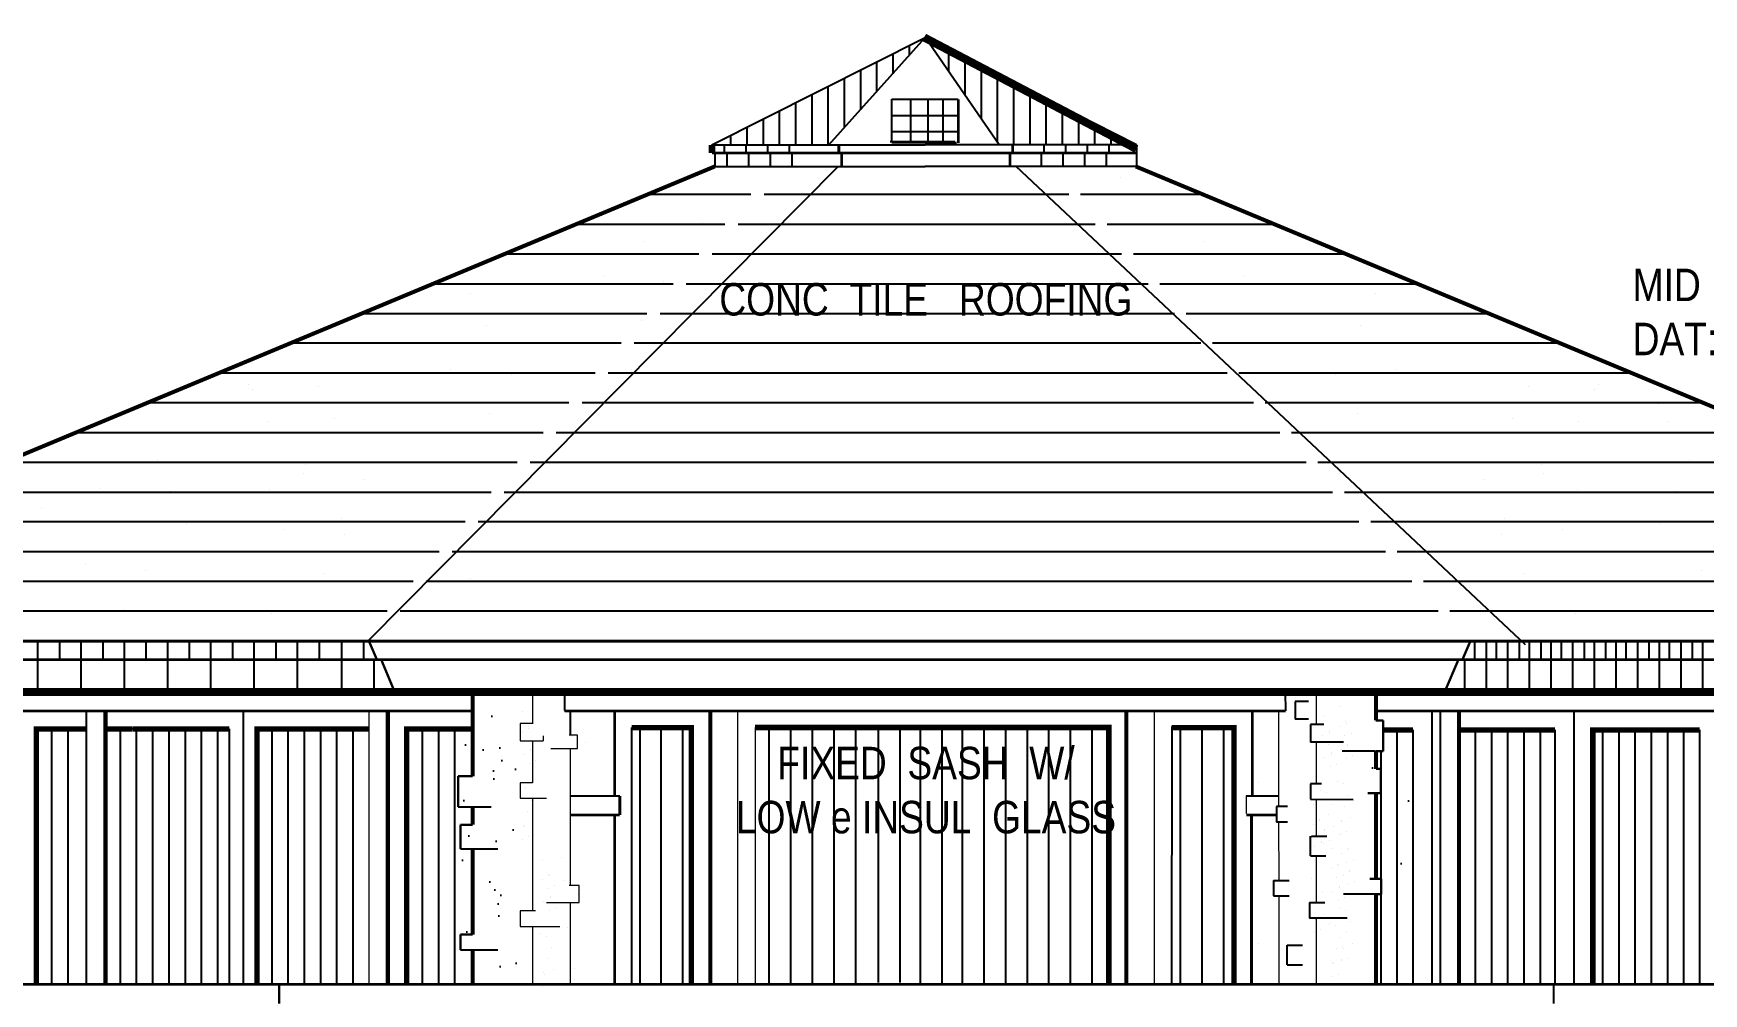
# Model space of a CAD drawing. Header units: inches. Extents: x 913 to 4010, y 85 to 6286.
# Drawn here: x 2684.1 to 2992.9, y 443.9 to 621.5 of the extents above; entities that cross this region are included whole.
import ezdxf

# ---------------------------------------------------------------- set-up
doc = ezdxf.new("R2010")
doc.units = ezdxf.units.IN
doc.header["$MEASUREMENT"] = 0
doc.layers.add('BALCONY', color=7, linetype='Continuous', lineweight=9)
for name, color, linetype in [('NORTH_ELEVATION', 7, 'Continuous'), ('SOUTH_ELEVATION', 7, 'Continuous'), ('SOUTH_ELEVATION_TEXT', 7, 'Continuous')]:
    doc.layers.add(name, color=color, linetype=linetype)
doc.styles.add('ARCHENT', font='technical.ttf', dxfattribs={"height": 6})

msp = doc.modelspace()

# ---------------------------------------------------------------- hatches: boundary and pattern name
at = {"layer": 'NORTH_ELEVATION', "linetype": 'Continuous', "ltscale": 0.5}
h = msp.add_hatch(dxfattribs=at)
h.set_pattern_fill('AR-SAND', color=27, scale=36, style=0)
h.set_pattern_definition([(37.5, (2636.43, 1188.874), (-2.2678, 69.3657), [0, -54.72, 0, -61.2, 0, -58.5]), (7.5, (2636.43, 1188.87), (63.712, 101.597), [0, -29.52, 0, -49.32, 0, -18.9]), (327.5, (2592.15, 1188.874), (112.109, 0.2037), [0, -18, 0, -64.8, 0, -84.6]), (317.5, (2592.15, 1188.87), (108.22, 31.596), [0, -9, 0, -42.48, 0, -48.6])])
h.paths.add_polyline_path([(2942.24, 496.16), (2931.56, 496.16), (2931.56, 445.66), (2942.24, 445.66)])
at = {"layer": 'SOUTH_ELEVATION', "linetype": 'Continuous', "ltscale": 0.75}
h = msp.add_hatch(dxfattribs=at)
h.set_pattern_fill('AR-SAND', color=31, scale=6, style=0)
h.set_pattern_definition([(37.5, (2655.42, 1794.704), (-0.37796, 11.56094), [0, -9.12, 0, -10.2, 0, -9.75]), (7.5, (2655.42, 1794.704), (10.61866, 16.93288), [0, -4.92, 0, -8.22, 0, -3.15]), (327.5, (2648.04, 1794.704), (18.68485, 0.033954), [0, -3, 0, -10.8, 0, -14.1]), (317.5, (2648.04, 1794.704), (18.03676, 5.26605), [0, -1.5, 0, -7.08, 0, -8.1])])
edge = h.paths.add_edge_path()
edge.add_line((2763.4, 499.66), (2763.4, 446.64))
edge.add_line((2763.4, 446.64), (2774.38, 446.64))
edge.add_line((2774.38, 446.64), (2774.38, 499.44))

# ---------------------------------------------------------------- linework, layer by layer
at = {"layer": 'BALCONY', "color": 7, "linetype": 'Continuous', "lineweight": 30, "ltscale": 0.5}
msp.add_line((2729.51, 442.05, -48314), (2729.51, 445.66, -48314), dxfattribs=at)
at = {"layer": 'NORTH_ELEVATION', "color": 5, "linetype": 'Continuous', "ltscale": 0.5}
for p, q in [((2809.53, 600.86), (2848.96, 620.7)), ((2831.14, 600.86), (2848.96, 620.7)), ((2862.62, 600.86), (2848.98, 620.68))]:
    msp.add_line(p, q, dxfattribs=at)
at = {"layer": 'NORTH_ELEVATION', "color": 7, "linetype": 'Continuous', "ltscale": 0.5}
for p, q in [((2888, 600.86), (2848.96, 620.7)), ((2888, 600.86), (2888, 599.36)), ((2888, 599.36), (2888, 596.86)), ((2810.03, 596.86), (2848.91, 596.86)), ((2888, 596.86), (2848.89, 596.86)), ((2564.37, 499.66), (3580.55, 499.66)), ((2564.37, 499.66), (3580.55, 499.66)), ((2564.37, 499.66), (3584.21, 499.66)), ((2693.82, 496.34), (2693.82, 445.66)), ((2722.85, 496.34, -1), (2722.85, 445.66, -1.67)), ((2932.29, 496.16, 0.33), (3016.74, 496.16, 0.33)), ((2942.63, 496.16, -0.38), (2942.63, 445.66, -0.38)), ((2944.13, 496.16, -0.38), (2944.13, 445.66, -0.38)), ((2968.88, 496.16, -1), (2968.88, 445.66, -1.66)), ((2720.28, 492.84, -1.17), (2720.28, 445.66, -1.79)), ((2794.66, 493.08, -1.27), (2794.66, 445.66, -1.89)), ((2882.9, 493.11, -2.71), (2882.9, 445.66, -3.34)), ((2894.52, 493.27, -0.22), (2894.5, 445.66, -0.22)), ((2939.13, 492.66, -1.38), (2939.13, 445.66, -1.38)), ((2965.38, 492.66, -1.05), (2965.38, 445.66, -1.66)), ((2992.13, 492.66, -0.38), (2992.13, 445.66, -0.38)), ((3651.72, 445.66), (2297.41, 445.66))]:
    msp.add_line(p, q, dxfattribs=at)
at = {"layer": 'NORTH_ELEVATION', "color": 93, "linetype": 'Continuous', "lineweight": 20, "ltscale": 0.5}
for p, q in [((2816.33, 603.81), (2816.33, 603.81)), ((2816.39, 603.81), (2816.39, 603.81)), ((2880.91, 603.81), (2880.91, 603.81)), ((2812.25, 599.56), (2812.25, 599.56)), ((2802.88, 593.64), (2802.88, 593.64)), ((2884.99, 594.87), (2884.99, 594.87)), ((2894.36, 593.64), (2894.36, 593.64)), ((2807.83, 586.47), (2807.83, 586.47)), ((2796.79, 582.9), (2796.79, 582.9)), ((2900.45, 582.9), (2900.45, 582.9)), ((2789.41, 576.58), (2789.41, 576.58)), ((2800.62, 575.53), (2800.62, 575.53)), ((2907.83, 576.58), (2907.83, 576.58)), ((2764.96, 573.36), (2764.96, 573.36)), ((2932.28, 573.36), (2932.28, 573.36)), ((2796.57, 568.31), (2796.57, 568.31)), ((2767.84, 567.43), (2767.84, 567.43)), ((2929.4, 567.43), (2929.4, 567.43)), ((2761.26, 559.37), (2761.26, 559.37)), ((2935.98, 559.37), (2935.98, 559.37)), ((2723.85, 556.57), (2723.85, 556.57)), ((2736.81, 556.15), (2736.81, 556.15)), ((2772.47, 558.32), (2772.47, 558.32)), ((2924.77, 558.32), (2924.77, 558.32)), ((2960.43, 556.15), (2960.43, 556.15)), ((2973.39, 556.57), (2973.39, 556.57)), ((2724.57, 555.63), (2724.57, 555.63)), ((2972.68, 555.63), (2972.68, 555.63)), ((2984.43, 552.99), (2984.43, 552.99)), ((2727.44, 549.71), (2727.44, 549.71)), ((2739.69, 550.23), (2739.69, 550.23)), ((2768.42, 551.1), (2768.42, 551.1)), ((2928.82, 551.1), (2928.82, 551.1)), ((2957.55, 550.23), (2957.55, 550.23)), ((2969.8, 549.71), (2969.8, 549.71)), ((2986.16, 549.73), (2986.16, 549.73)), ((2707.04, 542.51), (2707.04, 542.51)), ((2990.21, 542.51), (2990.21, 542.51)), ((2733.96, 540.06), (2733.96, 540.06)), ((2745.16, 539.01), (2745.16, 539.01)), ((2952.08, 539.01), (2952.08, 539.01)), ((2963.29, 540.06), (2963.29, 540.06)), ((2696.55, 537.26), (2696.55, 537.26)), ((2709.51, 536.84), (2709.51, 536.84)), ((2987.74, 536.84), (2987.74, 536.84)), ((2685.5, 533.68), (2685.5, 533.68)), ((2741.11, 531.79), (2741.11, 531.79)), ((2956.13, 531.79), (2956.13, 531.79)), ((2712.38, 530.92), (2712.38, 530.92)), ((2730.47, 529.77), (2730.47, 529.77)), ((2741.67, 528.72), (2741.67, 528.72)), ((2955.57, 528.72), (2955.57, 528.72)), ((2966.78, 529.77), (2966.78, 529.77)), ((2984.86, 530.92), (2984.86, 530.92)), ((2693.62, 523.27), (2693.62, 523.27)), ((2704.83, 522.22), (2704.83, 522.22)), ((2992.41, 522.22), (2992.41, 522.22)), ((2737.62, 521.5), (2737.62, 521.5)), ((2959.62, 521.5), (2959.62, 521.5)), ((2700.78, 515), (2700.78, 515))]:
    msp.add_line(p, q, dxfattribs=at)
at = {"layer": 'NORTH_ELEVATION', "color": 251, "linetype": 'Continuous', "ltscale": 0.5}
for p, q in [((2809.53, 600.86), (2848.96, 600.86)), ((2809.53, 600.86), (2809.53, 599.36)), ((2810.03, 599.36), (2810.03, 596.86)), ((2811.79, 600.86), (2811.79, 599.36)), ((2812.29, 599.36), (2812.29, 596.86)), ((2815.79, 600.86), (2815.79, 599.36)), ((2816.29, 599.36), (2816.29, 596.86)), ((2819.79, 600.86), (2819.79, 599.36)), ((2820.29, 599.36), (2820.29, 596.86)), ((2823.79, 600.86), (2823.79, 599.36)), ((2824.29, 599.36), (2824.29, 596.86)), ((2832.98, 600.86), (2832.98, 599.36)), ((2833.48, 599.36), (2833.48, 596.86)), ((2887.75, 600.86), (2848.96, 600.86)), ((2870.41, 599.36), (2870.41, 596.86)), ((2870.91, 600.86), (2870.91, 599.36)), ((2874.41, 599.36), (2874.41, 596.86)), ((2874.91, 600.86), (2874.91, 599.36)), ((2878.41, 599.36), (2878.41, 596.86)), ((2878.91, 600.86), (2878.91, 599.36)), ((2882.41, 599.36), (2882.41, 596.86)), ((2882.91, 600.86), (2882.91, 599.36)), ((2810.03, 596.86), (2842.45, 596.86)), ((2884.67, 596.86), (2854.76, 596.86))]:
    msp.add_line(p, q, dxfattribs=at)
at = {"layer": 'NORTH_ELEVATION', "color": 27, "linetype": 'Continuous', "lineweight": 20, "ltscale": 0.5}
for p, q in [((2811.62, 599.89), (2811.62, 599.89)), ((2776.34, 499.66), (2776.34, 493.86)), ((2922.51, 495.31), (2922.51, 495.31)), ((2925.55, 496.92), (2925.55, 496.92)), ((2926.72, 494.13), (2926.72, 494.13)), ((2774.42, 492.29), (2774.42, 492.29)), ((2775.62, 493.21), (2775.62, 493.21)), ((2922.48, 491.6), (2922.48, 491.6)), ((2923.68, 492.52), (2923.68, 492.52)), ((2925.53, 493.21), (2925.53, 493.21)), ((2927.7, 492.01), (2927.7, 492.01)), ((2774.72, 488.18), (2774.72, 488.18)), ((2775.92, 489.1), (2775.92, 489.1)), ((2776.34, 490.61), (2776.34, 482.88)), ((2783.28, 489.21), (2783.28, 463.86)), ((2923.98, 488.41), (2923.98, 488.41)), ((2924.65, 490.4), (2924.65, 490.4)), ((2925.83, 489.1), (2925.83, 489.1)), ((2927.02, 490.02), (2927.02, 490.02)), ((2928, 487.9), (2928, 487.9)), ((2776.9, 486.98), (2776.9, 486.98)), ((2922.78, 487.49), (2922.78, 487.49)), ((2924.95, 486.29), (2924.95, 486.29)), ((2774.04, 482.18), (2774.04, 482.18)), ((2775.12, 481.75), (2775.12, 481.75)), ((2925.14, 483.1), (2925.14, 483.1)), ((2926.23, 482.67), (2926.23, 482.67)), ((2776.1, 479.63), (2776.1, 479.63)), ((2776.34, 480.03), (2776.34, 459.17)), ((2920.69, 478.94), (2920.69, 478.94)), ((2922.1, 481.49), (2922.1, 481.49)), ((2923.18, 481.06), (2923.18, 481.06)), ((2924.16, 478.94), (2924.16, 478.94)), ((2927.21, 480.55), (2927.21, 480.55)), ((2775.42, 477.64), (2775.42, 477.64)), ((2921.86, 476.15), (2921.86, 476.15)), ((2923.48, 476.95), (2923.48, 476.95)), ((2925.82, 475.91), (2925.82, 475.91)), ((2926.53, 478.56), (2926.53, 478.56)), ((2927.51, 476.44), (2927.51, 476.44)), ((2775.69, 472.86), (2775.69, 472.86)), ((2776.4, 475.52), (2776.4, 475.52)), ((2920.67, 475.23), (2920.67, 475.23)), ((2922.77, 474.29), (2922.77, 474.29)), ((2922.84, 474.03), (2922.84, 474.03)), ((2924.46, 474.83), (2924.46, 474.83)), ((2925.91, 473.55), (2925.91, 473.55)), ((2926.8, 473.79), (2926.8, 473.79)), ((2920.97, 471.12), (2920.97, 471.12)), ((2922.16, 472.04), (2922.16, 472.04)), ((2923.14, 469.92), (2923.14, 469.92)), ((2923.75, 472.17), (2923.75, 472.17)), ((2924.04, 470.65), (2924.04, 470.65)), ((2925.89, 469.85), (2925.89, 469.85)), ((2927.08, 470.76), (2927.08, 470.76)), ((2778.19, 468.77), (2778.19, 468.77)), ((2924.02, 466.94), (2924.02, 466.94)), ((2925.21, 467.86), (2925.21, 467.86)), ((2927.38, 466.66), (2927.38, 466.66)), ((2928.06, 468.64), (2928.06, 468.64)), ((2778.17, 465.06), (2778.17, 465.06)), ((2779.36, 465.98), (2779.36, 465.98)), ((2920.28, 465.12), (2920.28, 465.12)), ((2921.37, 464.69), (2921.37, 464.69)), ((2925.51, 463.75), (2925.51, 463.75)), ((2926.19, 465.74), (2926.19, 465.74)), ((2926.19, 465.74), (2926.19, 465.74)), ((2928.36, 464.54), (2928.36, 464.54)), ((2778.47, 460.95), (2778.47, 460.95)), ((2779.67, 461.87), (2779.67, 461.87)), ((2783.28, 460.76), (2783.28, 445.71)), ((2921.67, 460.58), (2921.67, 460.58)), ((2922.34, 462.57), (2922.34, 462.57)), ((2924.32, 462.83), (2924.32, 462.83)), ((2926.49, 461.63), (2926.49, 461.63)), ((2920.96, 457.93), (2920.96, 457.93)), ((2922.64, 458.46), (2922.64, 458.46)), ((2925.5, 459.74), (2925.5, 459.74)), ((2926.59, 459.31), (2926.59, 459.31)), ((2927.57, 457.19), (2927.57, 457.19)), ((2776.34, 456.33), (2776.34, 445.66)), ((2777.79, 454.95), (2777.79, 454.95)), ((2778.87, 454.52), (2778.87, 454.52)), ((2921.94, 455.81), (2921.94, 455.81)), ((2923.63, 456.83), (2923.63, 456.83)), ((2924.72, 456.4), (2924.72, 456.4)), ((2925.7, 454.28), (2925.7, 454.28)), ((2926.89, 455.2), (2926.89, 455.2)), ((2779.85, 452.4), (2779.85, 452.4)), ((2925.02, 452.29), (2925.02, 452.29)), ((2926.18, 452.54), (2926.18, 452.54)), ((2927.87, 453.08), (2927.87, 453.08)), ((2778.46, 447.75), (2778.46, 447.75)), ((2779.17, 450.41), (2779.17, 450.41)), ((2780.15, 448.29), (2780.15, 448.29)), ((2924.31, 449.63), (2924.31, 449.63)), ((2926, 450.17), (2926, 450.17)), ((2927.16, 450.42), (2927.16, 450.42)), ((2925.29, 447.51), (2925.29, 447.51))]:
    msp.add_line(p, q, dxfattribs=at)
at = {"layer": 'NORTH_ELEVATION', "color": 93, "linetype": 'Continuous', "ltscale": 0.5}
for p, q in [((2816.73, 591.66), (2797.55, 591.66)), ((2875.51, 591.66), (2819.17, 591.66)), ((2900.37, 591.66), (2877.68, 591.66)), ((2811.93, 586.16), (2784.35, 586.16)), ((2880.38, 586.16), (2814.36, 586.16)), ((2913.57, 586.16), (2882.56, 586.16)), ((2807.12, 580.66), (2771.15, 580.66)), ((2885.26, 580.66), (2809.56, 580.66)), ((2926.77, 580.66), (2887.43, 580.66)), ((2757.95, 575.16), (2802.32, 575.16)), ((2804.75, 575.16), (2890.14, 575.16)), ((2892.31, 575.16), (2939.97, 575.16)), ((2744.75, 569.66), (2797.51, 569.66)), ((2799.95, 569.66), (2895.01, 569.66)), ((2897.18, 569.66), (2953.17, 569.66)), ((2792.71, 564.16), (2731.55, 564.16)), ((2899.89, 564.16), (2795.14, 564.16)), ((2966.37, 564.16), (2902.06, 564.16)), ((2787.9, 558.66), (2718.35, 558.66)), ((2904.76, 558.66), (2790.34, 558.66)), ((2979.57, 558.66), (2906.94, 558.66)), ((2783.09, 553.16), (2705.15, 553.16)), ((2909.64, 553.16), (2785.53, 553.16)), ((2992.77, 553.16), (2911.81, 553.16)), ((2691.95, 547.66), (2778.29, 547.66)), ((2780.73, 547.66), (2914.51, 547.66)), ((2916.69, 547.66), (3005.97, 547.66)), ((2678.75, 542.16), (2773.48, 542.16)), ((2734.36, 541.74), (2734.36, 541.74)), ((2775.92, 542.16), (2919.39, 542.16)), ((2921.56, 542.16), (3019.17, 542.16)), ((2962.88, 541.74), (2962.88, 541.74)), ((2665.55, 536.66), (2768.68, 536.66)), ((2727.67, 537.11), (2727.67, 537.11)), ((2771.11, 536.66), (2924.26, 536.66)), ((2926.44, 536.66), (3033.13, 536.66)), ((2969.58, 537.11), (2969.58, 537.11)), ((2763.87, 531.16), (2652.35, 531.16)), ((2929.14, 531.16), (2766.31, 531.16)), ((3044.8, 531.16), (2931.31, 531.16)), ((2768.44, 531.02), (2768.44, 531.02)), ((2639.15, 525.66), (2759.07, 525.66)), ((2761.5, 525.66), (2934.02, 525.66)), ((2936.19, 525.66), (3056.48, 525.66)), ((2625.95, 520.16), (2754.26, 520.16)), ((2756.7, 520.16), (2938.89, 520.16)), ((2764.95, 520.73), (2764.95, 520.73)), ((2941.07, 520.16), (3068.15, 520.16)), ((2611.53, 514.66), (2749.46, 514.66)), ((2728.11, 514.23), (2728.11, 514.23)), ((2751.89, 514.66), (2943.77, 514.66)), ((2945.94, 514.66), (3079.82, 514.66)), ((2969.14, 514.23), (2969.14, 514.23)), ((2684.84, 509.16), (2684.84, 505.65)), ((2688.88, 509.16), (2688.88, 505.65)), ((2692.84, 509.16), (2692.84, 505.65)), ((2696.88, 509.16), (2696.88, 505.65)), ((2700.84, 509.16), (2700.84, 505.65)), ((2704.88, 509.16), (2704.88, 505.65)), ((2708.84, 509.16), (2708.84, 505.65)), ((2712.88, 509.16), (2712.88, 505.65)), ((2716.84, 509.16), (2716.84, 505.65)), ((2720.88, 509.16), (2720.88, 505.65)), ((2724.84, 509.16), (2724.84, 505.65)), ((2728.88, 509.16), (2728.88, 505.65)), ((2732.84, 509.16), (2732.84, 505.65)), ((2736.88, 509.16), (2736.88, 505.65)), ((2741.04, 509.16), (2741.04, 505.66)), ((2745.08, 509.16), (2745.08, 505.66)), ((2950.51, 509.18), (2950.51, 505.68)), ((2952.63, 509.18), (2952.63, 505.68)), ((2954.51, 509.18), (2954.51, 505.68)), ((2956.63, 509.18), (2956.63, 505.68)), ((2958.75, 509.18), (2958.75, 505.68)), ((2960.63, 509.18), (2960.63, 505.68)), ((2962.75, 509.18), (2962.75, 505.68)), ((2964.63, 509.18), (2964.63, 505.68)), ((2966.51, 509.18), (2966.51, 505.68)), ((2968.63, 509.18), (2968.63, 505.68)), ((2970.75, 509.18), (2970.75, 505.68)), ((2972.63, 509.18), (2972.63, 505.68)), ((2974.75, 509.18), (2974.75, 505.68)), ((2976.63, 509.18), (2976.63, 505.68)), ((2978.51, 509.16), (2978.51, 505.66)), ((2980.63, 509.16), (2980.63, 505.66)), ((2982.75, 509.16), (2982.75, 505.66)), ((2984.63, 509.18), (2984.63, 505.68)), ((2986.51, 509.18), (2986.51, 505.68)), ((2988.63, 509.18), (2988.63, 505.68)), ((2990.75, 509.18), (2990.75, 505.68)), ((2992.63, 509.18), (2992.63, 505.68)), ((2431, 505.66), (3588.17, 505.66))]:
    msp.add_line(p, q, dxfattribs=at)
at = {"layer": 'NORTH_ELEVATION', "color": 93, "linetype": 'Continuous', "lineweight": 30, "ltscale": 0.5}
msp.add_line((1372.12, 509.16), (3589.58, 509.16), dxfattribs=at)
at = {"layer": 'NORTH_ELEVATION', "color": 49, "linetype": 'Continuous', "ltscale": 0.5}
for p, q in [((2684.84, 505.65), (2684.84, 499.65)), ((2692.84, 505.65), (2692.84, 499.65)), ((2700.84, 505.65), (2700.84, 499.65)), ((2708.84, 505.65), (2708.84, 499.65)), ((2716.84, 505.65), (2716.84, 499.65)), ((2724.84, 505.65), (2724.84, 499.65)), ((2732.84, 505.65), (2732.84, 499.65)), ((2741.04, 505.66), (2741.04, 499.66)), ((2782.28, 499.77, 0), (2782.28, 496.27, 0)), ((2915.5, 499.66), (2915.56, 496.16, 0)), ((2679.6, 496.16, 0.33), (2765.26, 496.16, 0.33)), ((2782.28, 496.16), (2848.37, 496.16)), ((2720.28, 492.84, 0.24), (2699.61, 492.84, 0.24)), ((2725.43, 492.84, -0.83), (2725.43, 445.66, -1.45)), ((2792.49, 480.38, 0.36), (2783.28, 480.38, 0.38)), ((2914.29, 480.38), (2908.29, 480.38, 0.02)), ((2531.99, 445.66), (3651.72, 445.66))]:
    msp.add_line(p, q, dxfattribs=at)
at = {"layer": 'NORTH_ELEVATION', "color": 49, "linetype": 'Continuous', "lineweight": 20, "ltscale": 0.5}
for p, q in [((2693.82, 496.34), (2693.82, 445.66)), ((2891.27, 496.4, -0.22), (2891.27, 445.66, -0.22))]:
    msp.add_line(p, q, dxfattribs=at)
at = {"layer": 'NORTH_ELEVATION', "color": 7, "linetype": 'Continuous', "lineweight": 20, "ltscale": 0.5}
for p, q in [((2746.1, 496), (2746.1, 445.66)), ((2814.24, 496.05, -0.22), (2814.24, 445.66, -0.22)), ((2817.49, 493.08, -0.22), (2817.49, 445.66, -0.22)), ((2908.29, 480.46, 2.69), (2908.29, 477.19, 2.69))]:
    msp.add_line(p, q, dxfattribs=at)
at = {"layer": 'NORTH_ELEVATION', "color": 27, "linetype": 'Continuous', "ltscale": 0.5}
for p, q in [((2774.45, 495.99), (2774.45, 495.99)), ((2783.28, 496.21), (2783.28, 491.68)), ((2778.33, 491.08), (2778.33, 491.08)), ((2939.13, 492.66, -1.26), (2933.63, 492.66, -1.08)), ((2774.72, 474.98), (2774.72, 474.98)), ((2780.34, 463.86), (2780.34, 463.86)), ((2780.64, 459.75), (2780.64, 459.75)), ((2779.44, 445.63), (2779.44, 445.63))]:
    msp.add_line(p, q, dxfattribs=at)
at = {"layer": 'NORTH_ELEVATION', "color": 47, "linetype": 'Continuous', "ltscale": 0.5}
msp.add_line((2726.35, 492.84, -0.94), (2744.1, 492.84, -0.38), dxfattribs=at)
at = {"layer": 'NORTH_ELEVATION', "color": 5, "linetype": 'Continuous', "ltscale": 0.5, "const_width": 1.5}
msp.add_lwpolyline([(2848.75, 620.73), (2888, 600.11)], dxfattribs=at)
at = {"layer": 'NORTH_ELEVATION', "color": 251, "linetype": 'Continuous', "ltscale": 0.5, "const_width": 0.5}
msp.add_lwpolyline([(2809.53, 599.36), (2888, 599.36)], dxfattribs=at)
at = {"layer": 'NORTH_ELEVATION', "color": 93, "linetype": 'Continuous', "ltscale": 0.5}
for points, const_width in [([(2810.03, 596.86), (2599.55, 509.16)], 0.75), ([(2887.89, 596.86), (3098.62, 509.05)], 0.75), ([(1408.4, 509.04), (3589.53, 509.04)], 0.5), ([(1407.04, 505.66), (3588.17, 505.67)], 0.5)]:
    msp.add_lwpolyline(points, dxfattribs=dict(at, const_width=const_width))
at = {"layer": 'NORTH_ELEVATION', "color": 49, "linetype": 'Continuous', "ltscale": 0.5, "const_width": 0.5}
msp.add_lwpolyline([(2765.26, 496.16), (2679.6, 496.16)], dxfattribs=at)
at = {"layer": 'NORTH_ELEVATION', "color": 49, "linetype": 'Continuous', "ltscale": 0.5}
for points, const_width, elevation in [([(2915.56, 496.18), (2782.28, 496.16)], 0.5, -0.23), ([(2693.82, 492.84), (2684.59, 492.84), (2684.59, 445.66)], 1, 0.55), ([(2702.34, 492.84), (2697.32, 492.84)], 1, 0.55), ([(2720.28, 492.84), (2702.4, 492.83)], 1, -0.16), ([(2746.1, 492.84), (2725.43, 492.84), (2725.43, 445.66)], 1, 0.4), ([(2765.26, 492.84), (2753.1, 492.84), (2753.1, 445.66)], 1, 0.55), ([(2794.66, 493.08), (2805.7, 493.08), (2805.7, 445.66)], 1, 1.59), ([(2817.49, 493.11), (2882.9, 493.11), (2882.9, 445.66)], 1, 0.77)]:
    msp.add_lwpolyline(points, dxfattribs=dict(at, const_width=const_width, elevation=elevation))
at = {"layer": 'NORTH_ELEVATION', "color": 7, "linetype": 'Continuous', "ltscale": 0.5}
for points, const_width, elevation in [([(3016.74, 496.16), (2932.29, 496.16)], 0.5, 0.33), ([(2894.52, 493.08), (2906.02, 493.08), (2906.02, 445.66)], 1, 2.59), ([(2939.13, 492.66), (2933.63, 492.66)], 1, 0.62), ([(2965.38, 492.66), (2947.63, 492.66)], 1, 0.95), ([(2992.13, 492.66), (2972.38, 492.66), (2972.38, 445.66)], 1, -0.38), ([(2792.49, 480.46), (2792.49, 476.95)], 0.5, 2.69), ([(2783.28, 476.95), (2792.49, 476.95)], 0.5, 1), ([(2908.29, 476.95), (2913.87, 476.95)], 0.5, 1)]:
    msp.add_lwpolyline(points, dxfattribs=dict(at, const_width=const_width, elevation=elevation))
at = {"layer": 'NORTH_ELEVATION', "color": 7, "linetype": 'Continuous', "ltscale": 0.5, "const_width": 0.5}
msp.add_lwpolyline([(3651.72, 445.62), (2196, 445.62), (2196, 441.91)], dxfattribs=at)
at = {"layer": 'SOUTH_ELEVATION', "color": 4, "linetype": 'Continuous', "ltscale": 0.5}
for p, q in [((2842.96, 617.68), (2842.96, 614.02)), ((2845.96, 619.19), (2845.96, 617.36)), ((2850.27, 619.98), (2850.27, 618.8)), ((2853.27, 618.34), (2853.27, 614.44)), ((2836.96, 614.66), (2836.96, 607.34)), ((2839.96, 616.17), (2839.96, 610.68)), ((2856.27, 616.7), (2856.27, 610.08)), ((2859.27, 615.05), (2859.27, 605.72)), ((2830.96, 611.64), (2830.96, 600.86)), ((2833.96, 613.15), (2833.96, 604)), ((2862.27, 613.41), (2862.27, 601.36)), ((2865.27, 611.76), (2865.27, 600.86)), ((2824.96, 608.62), (2824.96, 600.86)), ((2827.96, 610.13), (2827.96, 600.85)), ((2868.27, 610.12), (2868.27, 600.86)), ((2871.27, 608.48), (2871.27, 600.86)), ((2818.96, 605.6), (2818.96, 600.86)), ((2821.96, 607.11), (2821.96, 600.86)), ((2874.27, 606.83), (2874.27, 600.86)), ((2812.96, 602.58), (2812.96, 600.86)), ((2815.96, 604.09), (2815.96, 600.86)), ((2877.27, 605.19), (2877.27, 600.86)), ((2880.27, 603.54), (2880.27, 600.86)), ((2809.96, 601.07), (2809.96, 600.86)), ((2883.27, 601.9), (2883.27, 600.86)), ((2796.18, 493.18, 1.59), (2796.18, 445.66, 1.11)), ((2800.05, 493.17, 0.59), (2800.05, 445.66, 0.11)), ((2804.05, 493.17, 0.59), (2804.05, 445.66, 0.11)), ((2820.03, 493.08, 1.09), (2820.03, 445.66, 0.61)), ((2824.03, 493.08, 1.09), (2824.03, 445.66, 0.61)), ((2828.03, 493.08, 1.09), (2828.03, 445.66, 0.61)), ((2832.03, 493.08, 1.09), (2832.03, 445.66, 0.61)), ((2836.03, 493.08, 1.09), (2836.03, 445.66, 0.61)), ((2840.28, 493.34, 1.59), (2840.28, 445.92, 1.11)), ((2844.28, 493.34, 1.59), (2844.28, 445.92, 1.11)), ((2848.03, 493.08, 1.09), (2848.03, 445.66, 0.61)), ((2852.03, 493.08, 1.09), (2852.03, 445.66, 0.61)), ((2855.77, 492.82, 0.59), (2855.77, 445.66, 0.11)), ((2859.77, 492.82, 0.59), (2859.77, 445.66, 0.11)), ((2863.77, 492.82, 0.59), (2863.77, 445.66, 0.11)), ((2867.77, 492.82, 0.59), (2867.77, 445.66, 0.11)), ((2871.77, 492.82, 0.59), (2871.77, 445.66, 0.11)), ((2875.77, 493.08, 0.59), (2875.77, 445.66, 0.11)), ((2879.78, 492.82, 0.09), (2879.78, 445.66, -0.39)), ((2896.1, 492.82, 0.59), (2896.1, 445.66, 0.11)), ((2900.1, 492.82, 0.59), (2900.1, 445.66, 0.11)), ((2904.1, 492.82, 0.59), (2904.1, 445.66, 0.11))]:
    msp.add_line(p, q, dxfattribs=at)
at = {"layer": 'SOUTH_ELEVATION', "color": 27, "linetype": 'Continuous', "ltscale": 0.5}
for p, q in [((2842.45, 601.48, 0), (2854.45, 601.48, 0)), ((2917.36, 497.92), (2917.36, 494.67)), ((2919.8, 497.92), (2917.36, 497.92)), ((2919.8, 494.67), (2917.36, 494.67)), ((2920.18, 493.65), (2920.18, 490.4)), ((2922.62, 493.65), (2920.18, 493.65)), ((2926.29, 490.4), (2920.18, 490.4)), ((2932.13, 488.73, 1.23), (2926.03, 488.73, 1.23)), ((2920.18, 482.67), (2920.18, 479.83)), ((2922.22, 482.67), (2920.18, 482.67)), ((2920.18, 479.83), (2928.06, 479.82)), ((2762.6, 478.41), (2768.7, 478.41)), ((2913.87, 478.47), (2913.87, 475.62)), ((2915.9, 475.62), (2913.87, 475.62)), ((2920.16, 469.36), (2920.16, 473.03)), ((2920.36, 473.02), (2923.2, 473.02)), ((2763.04, 470.65), (2769.96, 470.65)), ((2920.16, 469.36), (2923.01, 469.36)), ((2913.37, 464.82), (2916.22, 464.82)), ((2913.37, 464.82), (2913.37, 461.97)), ((2913.37, 461.97), (2916.22, 461.97)), ((2920.01, 460.71), (2922.86, 460.71)), ((2920.01, 460.71), (2920.01, 457.86)), ((2933.22, 462.3, 0.23), (2926.3, 462.3, 0.23)), ((2763.01, 451.97), (2769.92, 451.97)), ((2915.87, 449.19), (2915.87, 452.85)), ((2915.87, 452.85), (2918.72, 452.85)), ((2915.87, 449.19), (2918.72, 449.19))]:
    msp.add_line(p, q, dxfattribs=at)
at = {"layer": 'SOUTH_ELEVATION', "color": 23, "linetype": 'Continuous', "ltscale": 0.5}
for p, q in [((2842.76, 601.31, 0), (2854.76, 601.31, 0)), ((2915.9, 478.47), (2913.87, 478.47)), ((2926.93, 457.86), (2920.01, 457.86))]:
    msp.add_line(p, q, dxfattribs=at)
at = {"layer": 'SOUTH_ELEVATION', "color": 93, "linetype": 'Continuous', "lineweight": -3, "ltscale": 50}
for p, q in [((2745.99, 509.16), (2832.85, 596.86)), ((2832.17, 596.86), (2832.17, 596.86)), ((2959.94, 508.4), (2865.75, 596.86))]:
    msp.add_line(p, q, dxfattribs=at)
at = {"layer": 'SOUTH_ELEVATION', "color": 93, "linetype": 'Continuous', "lineweight": 30, "ltscale": 50}
for p, q in [((2747.59, 505.66), (2746.11, 509.16)), ((2948.27, 505.66), (2949.75, 509.16)), ((2747.59, 505.66), (2748.34, 505.66)), ((2947.52, 505.66), (2948.27, 505.66))]:
    msp.add_line(p, q, dxfattribs=at)
at = {"layer": 'SOUTH_ELEVATION', "color": 49, "linetype": 'Continuous', "ltscale": 0.5}
for p, q in [((2747.04, 505.74), (2747.04, 499.66)), ((2948.63, 505.68), (2948.63, 499.66)), ((2952.63, 505.68), (2952.63, 499.66)), ((2956.63, 505.68), (2956.63, 499.66)), ((2960.63, 505.68), (2960.63, 499.66)), ((2964.63, 505.68), (2964.63, 499.66)), ((2968.63, 505.68), (2968.63, 499.66)), ((2972.63, 505.68), (2972.63, 499.66)), ((2976.63, 505.68), (2976.63, 499.66)), ((2980.63, 505.68), (2980.63, 499.66)), ((2984.63, 505.68), (2984.63, 499.66)), ((2988.63, 505.68), (2988.63, 499.66)), ((2992.63, 505.68), (2992.63, 499.66))]:
    msp.add_line(p, q, dxfattribs=at)
at = {"layer": 'SOUTH_ELEVATION', "color": 7, "linetype": 'Continuous', "lineweight": 30, "ltscale": 50}
for p, q in [((2750.85, 499.77), (2748.34, 505.66)), ((2945.01, 499.77), (2947.52, 505.66))]:
    msp.add_line(p, q, dxfattribs=at)
at = {"layer": 'SOUTH_ELEVATION', "color": 27, "linetype": 'Continuous', "lineweight": 20, "ltscale": 50}
for p, q in [((2921.23, 499.66), (2921.23, 493.65)), ((2914.29, 496.18), (2914.29, 478.47)), ((2778.33, 491.56), (2778.33, 490.61)), ((2921.23, 490.4), (2921.23, 482.67)), ((2921.23, 479.83), (2921.23, 473.02)), ((2914.29, 475.62), (2914.3, 464.82)), ((2921.23, 469.36), (2921.23, 460.71)), ((2914.3, 461.97), (2914.3, 445.68)), ((2921.23, 457.86), (2921.23, 445.66))]:
    msp.add_line(p, q, dxfattribs=at)
at = {"layer": 'SOUTH_ELEVATION', "color": 37, "linetype": 'Continuous', "ltscale": 0.5}
for p, q in [((2697.32, 496.34), (2697.32, 445.66)), ((2749.6, 496), (2749.6, 445.66)), ((2809.24, 496.05, -0.22), (2809.24, 445.72, -0.22))]:
    msp.add_line(p, q, dxfattribs=at)
at = {"layer": 'SOUTH_ELEVATION', "color": 23, "linetype": 'Continuous', "lineweight": 20, "ltscale": 50}
msp.add_line((2783.28, 496.19), (2783.28, 491.69), dxfattribs=at)
at = {"layer": 'SOUTH_ELEVATION', "color": 27, "linetype": 'Continuous', "lineweight": 30, "ltscale": 50}
for p, q in [((2933.63, 494.4, 0.23), (2932.29, 494.4)), ((2933.63, 488.73, 0.23), (2933.63, 494.4, 0.23)), ((2933.63, 488.73, 0.23), (2932.29, 488.73)), ((2765.26, 484.1, 1), (2762.6, 484.1)), ((2762.6, 484.1), (2762.6, 478.41)), ((2931.69, 480.98, 1.23), (2930.8, 480.98, 1)), ((2762.6, 478.41), (2765.26, 478.39)), ((2765.26, 475.12), (2763.04, 475.12)), ((2763.04, 475.12), (2763.04, 470.65)), ((2933.22, 465.14, 0.23), (2933.22, 462.3, 0.23)), ((2933.22, 462.3, 0.23), (2932.3, 462.3)), ((2765.26, 454.82, 1), (2763.01, 454.82)), ((2763.01, 454.82), (2763.01, 451.97))]:
    msp.add_line(p, q, dxfattribs=at)
at = {"layer": 'SOUTH_ELEVATION', "color": 5, "linetype": 'Continuous', "ltscale": 0.5}
for p, q in [((2687.43, 492.85, 1.76), (2687.43, 445.66, 2.04)), ((2690.43, 492.85, 1.76), (2690.43, 445.66, 2.04)), ((2700.1, 492.67, 1.56), (2700.1, 445.66, 1.83)), ((2703.1, 492.67, 1.56), (2703.1, 445.66, 1.83)), ((2706.1, 492.67, 1.56), (2706.1, 445.66, 1.83)), ((2709.1, 492.67, 1.56), (2709.1, 445.66, 1.83)), ((2712.1, 492.67, 1.56), (2712.1, 445.66, 1.83)), ((2715.1, 492.67, 1.56), (2715.1, 445.66, 1.83)), ((2718.1, 492.67, 1.56), (2718.1, 445.66, 1.83)), ((2728.13, 492.67, 1.43), (2728.13, 445.66, 1.71)), ((2731.13, 492.67, 1.43), (2731.13, 445.66, 1.71)), ((2734.13, 492.67, 1.43), (2734.13, 445.66, 1.71)), ((2737.13, 492.67, 1.43), (2737.13, 445.66, 1.71)), ((2740.13, 492.67, 1.43), (2740.13, 445.66, 1.71)), ((2743.13, 492.67, 1.43), (2743.13, 445.66, 1.71)), ((2755.94, 492.85, 1.76), (2755.94, 445.84, 2.04)), ((2758.94, 492.85, 1.76), (2758.94, 445.84, 2.04)), ((2761.94, 492.84, 1.76), (2761.94, 445.84, 2.04)), ((2936.16, 492.67, 1.05), (2936.16, 445.66, 1.33)), ((2950.63, 492.66, 0.95), (2950.63, 445.65, 1.23)), ((2953.63, 492.66, 0.95), (2953.63, 445.65, 1.23)), ((2956.63, 492.66, 0.95), (2956.63, 445.65, 1.23)), ((2959.63, 492.66, 0.95), (2959.63, 445.65, 1.23)), ((2962.63, 492.66, 0.95), (2962.63, 445.65, 1.23)), ((2974.16, 492.67, 0.05), (2974.16, 445.66, 0.33)), ((2977.16, 492.67, 0.05), (2977.16, 445.66, 0.33)), ((2980.16, 492.67, 0.05), (2980.16, 445.66, 0.33)), ((2983.16, 492.67, 0.05), (2983.16, 445.66, 0.33)), ((2986.16, 492.67, 0.05), (2986.16, 445.66, 0.33)), ((2989.16, 492.67, 0.05), (2989.16, 445.66, 0.33)), ((2933.16, 488.73, 1.08), (2933.16, 485.45, 1.1)), ((2933.16, 480.98, 1.12), (2933.16, 465.14, 1.22)), ((2933.16, 462.3, 1.23), (2933.16, 445.66, 1.33))]:
    msp.add_line(p, q, dxfattribs=at)
at = {"layer": 'SOUTH_ELEVATION', "color": 27, "linetype": 'Continuous', "lineweight": 20, "ltscale": 0.5}
for p, q in [((2774.05, 493.86), (2774.05, 490.61)), ((2776.49, 493.86), (2774.05, 493.86)), ((2784.68, 491.68), (2783.14, 491.68)), ((2784.68, 489.21), (2784.68, 491.68)), ((2774.05, 490.61), (2778.33, 490.61)), ((2779.73, 489.21), (2784.68, 489.21)), ((2774.05, 482.88), (2774.05, 480.03)), ((2776.34, 482.88), (2774.05, 482.88)), ((2774.05, 480.03), (2778.93, 480.03)), ((2784.99, 463.86), (2783.14, 463.86)), ((2784.99, 460.76), (2784.99, 463.86)), ((2778.91, 460.76), (2784.99, 460.76)), ((2774.05, 459.17), (2774.05, 456.33)), ((2776.9, 459.17), (2774.05, 459.17)), ((2774.05, 456.33), (2781.37, 456.33))]:
    msp.add_line(p, q, dxfattribs=at)
at = {"layer": 'SOUTH_ELEVATION', "color": 27, "linetype": 'Continuous', "lineweight": 20, "ltscale": 0.75}
for p, q in [((2775.68, 492.94, 1), (2775.68, 492.94, 1)), ((2923.74, 492.26, 1), (2923.74, 492.26, 1)), ((2926.53, 491.55, 1), (2926.53, 491.55, 1)), ((2926.78, 493.87, 1), (2926.78, 493.87, 1)), ((2775.98, 488.83, 1), (2775.98, 488.83, 1)), ((2923.48, 489.94, 1), (2923.48, 489.94, 1)), ((2924.04, 488.15, 1), (2924.04, 488.15, 1)), ((2927.09, 489.76, 1), (2927.09, 489.76, 1)), ((2775.73, 486.52, 1), (2775.73, 486.52, 1)), ((2923.79, 485.83, 1), (2923.79, 485.83, 1)), ((2926.83, 487.45, 1), (2926.83, 487.45, 1)), ((2921.92, 475.89, 1), (2921.92, 475.89, 1)), ((2925.88, 475.64, 1), (2925.88, 475.64, 1)), ((2921.67, 473.57, 1), (2921.67, 473.57, 1)), ((2922.84, 474.03, 1), (2922.84, 474.03, 1)), ((2925.63, 473.33, 1), (2925.63, 473.33, 1)), ((2921.97, 469.46, 1), (2921.97, 469.46, 1)), ((2922.22, 471.78, 1), (2922.22, 471.78, 1)), ((2922.58, 471.72, 1), (2922.58, 471.72, 1)), ((2927.14, 470.5, 1), (2927.14, 470.5, 1)), ((2925.27, 467.6, 1), (2925.27, 467.6, 1)), ((2926.89, 468.19, 1), (2926.89, 468.19, 1)), ((2927.45, 466.39, 1), (2927.45, 466.39, 1)), ((2779.17, 463.4, 1), (2779.17, 463.4, 1)), ((2779.43, 465.71, 1), (2779.43, 465.71, 1)), ((2925.02, 465.28, 1), (2925.02, 465.28, 1)), ((2925.58, 463.49, 1), (2925.58, 463.49, 1)), ((2927.19, 464.08, 1), (2927.19, 464.08, 1)), ((2779.73, 461.61, 1), (2779.73, 461.61, 1)), ((2925.32, 461.17, 1), (2925.32, 461.17, 1)), ((2779.47, 459.29, 1), (2779.47, 459.29, 1)), ((2921.02, 457.66, 1), (2921.02, 457.66, 1)), ((2920.77, 455.35, 1), (2920.77, 455.35, 1)), ((2926.24, 452.28, 1), (2926.24, 452.28, 1)), ((2924.37, 449.37, 1), (2924.37, 449.37, 1)), ((2925.99, 449.96, 1), (2925.99, 449.96, 1)), ((2778.52, 447.49, 1), (2778.52, 447.49, 1)), ((2924.12, 447.06, 1), (2924.12, 447.06, 1))]:
    msp.add_line(p, q, dxfattribs=at)
at = {"layer": 'SOUTH_ELEVATION', "color": 7, "linetype": 'Continuous', "lineweight": 20, "ltscale": 0.5}
for p, q in [((2783.61, 491.47), (2783.61, 491.47)), ((2786.07, 490.31), (2786.07, 490.31)), ((2782.3, 464.75), (2782.3, 464.75)), ((2784.81, 462.24), (2784.81, 462.24)), ((2782.74, 456.09), (2782.74, 456.09)), ((2784.15, 448.49), (2784.15, 448.49)), ((2784.2, 446.49), (2784.2, 446.49))]:
    msp.add_line(p, q, dxfattribs=at)
at = {"layer": 'SOUTH_ELEVATION', "color": 27, "linetype": 'Continuous', "ltscale": 0.75}
for p, q in [((2775.43, 490.63, 1), (2775.43, 490.63, 1)), ((2774.78, 474.72, 1), (2774.78, 474.72, 1)), ((2774.52, 472.4, 1), (2774.52, 472.4, 1)), ((2778.27, 445.17, 1), (2778.27, 445.17, 1))]:
    msp.add_line(p, q, dxfattribs=at)
at = {"layer": 'SOUTH_ELEVATION', "color": 27, "linetype": 'Continuous', "lineweight": 30, "ltscale": 0.5}
for p, q in [((2932.31, 485.45, 0.23), (2933.19, 485.45, 0.23)), ((2933.19, 485.45, 0.23), (2933.19, 480.98, 0.23)), ((2933.19, 480.98, 0.23), (2931.15, 480.98, 0.23)), ((2931.18, 465.14, 0.23), (2933.22, 465.14, 0.23))]:
    msp.add_line(p, q, dxfattribs=at)
at = {"layer": 'SOUTH_ELEVATION', "color": 7, "linetype": 'Continuous', "lineweight": 20, "ltscale": 0.75}
for p, q in [((2910.63, 483.02, 1), (2910.63, 483.02, 1)), ((2783.9, 480.51, 1), (2783.9, 480.51, 1)), ((2781.75, 469.06, 1), (2781.75, 469.06, 1))]:
    msp.add_line(p, q, dxfattribs=at)
at = {"layer": 'SOUTH_ELEVATION', "color": 49, "linetype": 'Continuous', "ltscale": 0.75}
msp.add_line((2910.55, 453.11, 1), (2910.55, 453.11, 1), dxfattribs=at)
at = {"layer": 'SOUTH_ELEVATION', "color": 7, "linetype": 'Continuous', "lineweight": 25, "ltscale": 0.5}
msp.add_line((2965.19, 442.05), (2965.19, 445.66), dxfattribs=at)
at = {"layer": 'SOUTH_ELEVATION', "color": 251, "linetype": 'Continuous', "ltscale": 0.75}
for points, const_width in [([(2809.53, 600.86), (2809.53, 599.36)], 1.25), ([(2832.98, 600.86), (2832.98, 599.36)], 0.5), ([(2833.48, 599.36), (2833.48, 596.86)], 0.5), ([(2864.61, 599.36), (2864.61, 596.86)], 0.5), ([(2865.11, 600.86), (2865.11, 599.36)], 0.5)]:
    msp.add_lwpolyline(points, dxfattribs=dict(at, const_width=const_width))
at = {"layer": 'SOUTH_ELEVATION', "color": 7, "linetype": 'Continuous', "ltscale": 0.5, "const_width": 1.5}
msp.add_lwpolyline([(3584.21, 499.66), (1424.57, 499.66)], dxfattribs=at)
at = {"layer": 'SOUTH_ELEVATION', "color": 27, "linetype": 'Continuous', "lineweight": 30, "ltscale": 0.5, "const_width": 0.75, "elevation": 1}
for points in [[(2765.26, 499.66), (2765.26, 484.1)], [(2765.26, 478.39), (2765.26, 475.12)], [(2765.26, 470.53), (2765.26, 454.82)], [(2765.26, 451.97), (2765.26, 445.66)]]:
    msp.add_lwpolyline(points, dxfattribs=at)
at = {"layer": 'SOUTH_ELEVATION', "color": 27, "linetype": 'Continuous', "ltscale": 0.5, "const_width": 0.75}
for points in [[(2932.29, 499.66), (2932.29, 494.43)], [(2932.29, 488.73), (2932.29, 485.45)], [(2932.3, 480.98), (2932.3, 465.14)], [(2932.3, 462.3), (2932.31, 445.63)]]:
    msp.add_lwpolyline(points, dxfattribs=at)
at = {"layer": 'SOUTH_ELEVATION', "color": 37, "linetype": 'Continuous', "ltscale": 0.5}
for points, const_width, elevation in [([(2697.4, 496.16), (2697.4, 445.66)], 0.75, -1.71), ([(2749.6, 496), (2749.6, 445.66)], 0.75, -0.99), ([(2791.56, 496.24), (2791.56, 480.45)], 0.5, 0.73), ([(2809.24, 496.39), (2809.24, 445.66)], 0.75, -1), ([(2886.15, 496.39), (2886.15, 445.66)], 0.75, -0.67), ([(2909.42, 496.22), (2909.42, 480.38)], 0.5, 0.73), ([(2791.56, 476.95), (2791.55, 445.66)], 0.5, 0.73), ([(2909.27, 477.19), (2909.27, 445.66)], 0.5, 0.78)]:
    msp.add_lwpolyline(points, dxfattribs=dict(at, const_width=const_width, elevation=elevation))
at = {"layer": 'SOUTH_ELEVATION', "color": 47, "linetype": 'Continuous', "ltscale": 0.5, "const_width": 0.75, "elevation": -0.38}
msp.add_lwpolyline([(2947.63, 496.16), (2947.63, 445.66)], dxfattribs=at)
at = {"layer": 'SOUTH_ELEVATION_TEXT', "color": 7, "linetype": 'Continuous', "ltscale": 0.5}
for p, q in [((2842.76, 609.31, 0), (2855.06, 609.31, 0)), ((2842.76, 601.31, 0), (2842.76, 609.31, 0)), ((2846.28, 601.31, 0), (2846.28, 609.31, 0)), ((2849.5, 601.31, 0), (2849.5, 609.31, 0)), ((2852.29, 601.31, 0), (2852.29, 609.31, 0)), ((2842.76, 606.31, 0), (2855.06, 606.31, 0)), ((2842.76, 603.31, 0), (2855.06, 603.31, 0))]:
    msp.add_line(p, q, dxfattribs=at)
at = {"layer": 'SOUTH_ELEVATION_TEXT', "color": 7, "linetype": 'Continuous', "ltscale": 0.5, "const_width": 0.5, "elevation": 0}
msp.add_lwpolyline([(2855.06, 609.31), (2855.06, 601.23)], dxfattribs=at)

# ---------------------------------------------------------------- texts
at = {"layer": 'SOUTH_ELEVATION_TEXT', "color": 7, "linetype": 'Continuous', "ltscale": 0.5, "char_height": 6, "style": 'ARCHENT'}
for s, insert, width, attachment_point in [('MID  PT  MAIN  HIP  ROOF\\PDAT: + 11\' - 7  1/4"', (2979.74, 577.96), 163, 1), ('CONC  TILE   ROOFING', (2849.07, 572.26), 98.125, 5), ('FIXED  SASH  W/ \\PLOW e INSUL  GLASS', (2849.09, 481.49), 145, 5)]:
    msp.add_mtext(s, dxfattribs=dict(at, insert=insert, width=width, attachment_point=attachment_point))

doc.saveas('drawing.dxf')
